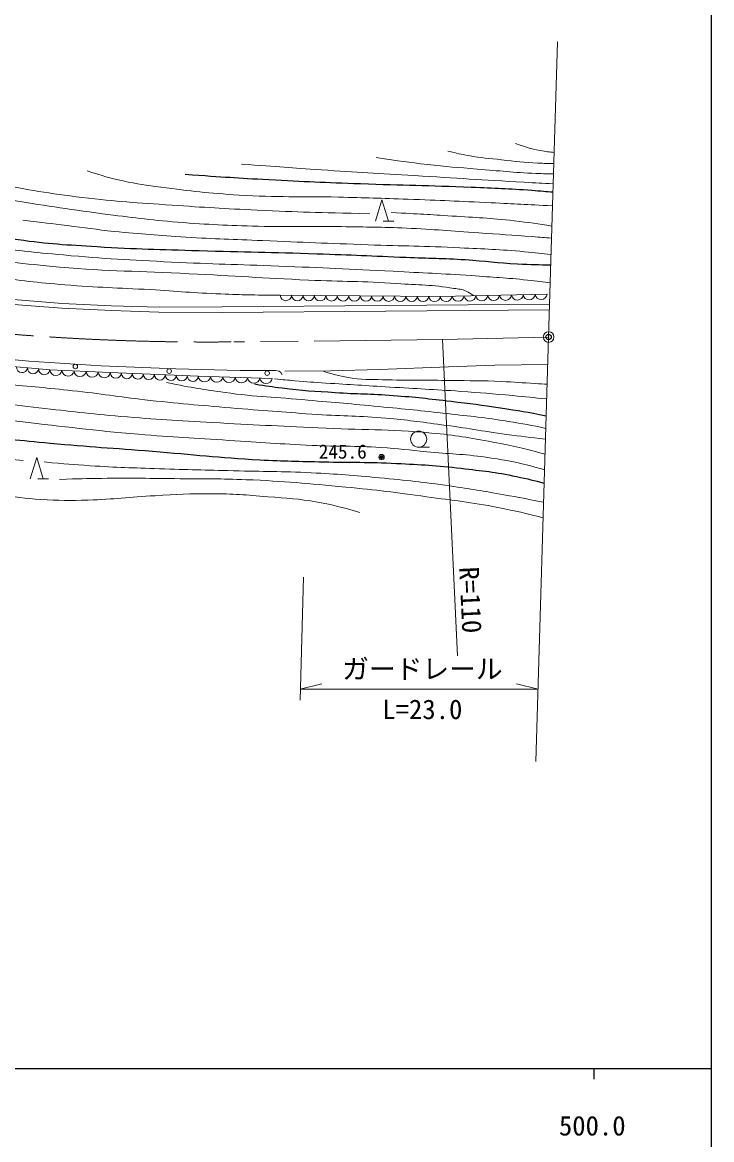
# Model space of a CAD drawing. Units: millimetres, scale not verified. Extents: x 40000 to 680000, y 20000 to 380000.
# Drawn here: x 514576 to 579000, y 198357 to 302862 of the extents above; entities that cross this region are included whole.
import ezdxf
from ezdxf.enums import TextEntityAlignment as Align

# ---------------------------------------------------------------- set-up
doc = ezdxf.new("R2010")
doc.units = ezdxf.units.MM
doc.header["$LTSCALE"] = 1000
doc.header["$PDMODE"] = 32
doc.header["$PDSIZE"] = 500
doc.linetypes.add('CHAIN', pattern=[18.5, 12, -1.5, 3.5, -1.5])
for name, color, linetype, lineweight in [('M-BGD', 7, 'Continuous', 13), ('M-BMK', 2, 'CHAIN', 13), ('M-BMK-SRVR', 3, 'Continuous', 13), ('M-STR-HTXT', 7, 'Continuous', 13), ('M-TTL-BAND', 7, 'Continuous', 25)]:
    doc.layers.add(name, color=color, linetype=linetype, lineweight=lineweight)
doc.layers.add('M-OTRS', color=6, linetype='Continuous')
doc.styles.add('ＭＳ ゴシック', font='')
doc.styles.get('ＭＳ ゴシック').set_extended_font_data('MS Gothic')

msp = doc.modelspace()

# ---------------------------------------------------------------- linework, layer by layer
at = {"layer": 'M-BGD'}
for p, q in [((547584, 284253), (548184, 286253)), ((548184, 286253), (548784, 284253)), ((549284, 284253), (548284, 284253)), ((512579, 277020), (518294, 276551)), ((538668, 277331), (553636, 277234)), ((553636, 277234), (563616, 277441)), ((512546, 276569), (518251, 276127)), ((518251, 276127), (522929, 275914)), ((518294, 276551), (522905, 276358)), ((522905, 276358), (527349, 276220)), ((522929, 275914), (527346, 275767)), ((527349, 276220), (533257, 276247)), ((533239, 275730), (563839, 275961)), ((533257, 276247), (563855, 276497)), ((527346, 275767), (533239, 275730)), ((553841, 273188), (555255, 243601)), ((510890, 270933), (517143, 270353)), ((511796, 271485), (515181, 271170)), ((515181, 271170), (521932, 270749)), ((521932, 270749), (528914, 270455)), ((554394, 270626), (558747, 270801)), ((558747, 270801), (563624, 270874)), ((517143, 270353), (522795, 270096)), ((522795, 270096), (531020, 269758)), ((528914, 270455), (534928, 270286)), ((531020, 269758), (537932, 269551)), ((534928, 270286), (538238, 270286)), ((538238, 270286), (538581, 270243)), ((538581, 270243), (538736, 270100)), ((538736, 270100), (538855, 269888)), ((539100, 270246), (543382, 270270)), ((543382, 270270), (547971, 270405)), ((547971, 270405), (554394, 270626)), ((551617, 263128), (552617, 263128)), ((515313, 260162), (515913, 262162)), ((515913, 262162), (516513, 260162)), ((517013, 260162), (516013, 260162))]:
    msp.add_line(p, q, dxfattribs=at)
for centre, radius in [((519523, 270672), 212), ((528297, 270239), 212), ((537450, 270047), 212), ((551617, 263878), 750), ((548148, 262196), 150), ((548148, 262196), 120), ((548148, 262196), 90), ((548148, 262196), 60), ((548148, 262196), 30), ((548148, 262196), 20)]:
    msp.add_circle(centre, radius, dxfattribs=at)
for centre, radius, start, end in [((539203, 277363), 536, 183.45837, 355.80189), ((540272, 277356), 536, 183.45837, 355.80189), ((541341, 277349), 536, 183.45837, 355.80189), ((542410, 277342), 536, 183.45837, 355.80189), ((543479, 277335), 536, 183.45837, 355.80189), ((544548, 277328), 536, 183.45837, 355.80189), ((545617, 277322), 536, 183.45837, 355.80189), ((546687, 277315), 536, 183.45837, 355.80189), ((547756, 277308), 536, 183.45837, 355.80189), ((548825, 277301), 536, 183.45837, 355.80189), ((549894, 277294), 536, 183.45837, 355.80189), ((550963, 277287), 536, 183.45837, 355.80189), ((552032, 277280), 536, 183.45837, 355.80189), ((553101, 277273), 536, 183.45837, 355.80189), ((554189, 277303), 558, 187.1127, 355.26438), ((555298, 277326), 558, 187.1127, 355.26438), ((556407, 277349), 558, 187.1127, 355.26438), ((557516, 277372), 558, 187.1127, 355.26438), ((558624, 277395), 558, 187.1127, 355.26438), ((559733, 277418), 558, 187.1127, 355.26438), ((560842, 277441), 558, 187.1127, 355.26438), ((561951, 277464), 558, 187.1127, 355.26438), ((563060, 277487), 558, 187.1127, 355.26438), ((514540, 270618), 524, 177.31435, 352.09155), ((515582, 270522), 524, 177.31435, 352.09155), ((516624, 270425), 524, 177.31435, 352.09155), ((517712, 270397), 570, 184.46444, 350.33591), ((518842, 270346), 570, 184.46444, 350.33591), ((519973, 270295), 570, 184.46444, 350.33591), ((521103, 270243), 570, 184.46444, 350.33591), ((522233, 270192), 570, 184.46444, 350.33591), ((523310, 270090), 515, 179.27891, 356.00836), ((524338, 270048), 515, 179.27891, 356.00836), ((525366, 270005), 515, 179.27891, 356.00836), ((526394, 269963), 515, 179.27891, 356.00836), ((527422, 269921), 515, 179.27891, 356.00836), ((528450, 269878), 515, 179.27891, 356.00836), ((529479, 269836), 515, 179.27891, 356.00836), ((530507, 269794), 515, 179.27891, 356.00836), ((531599, 269823), 582, 186.39572, 350.17706), ((532751, 269788), 582, 186.39572, 350.17706), ((533903, 269754), 582, 186.39572, 350.17706), ((535055, 269719), 582, 186.39572, 350.17706), ((536207, 269685), 582, 186.39572, 350.17706), ((537359, 269651), 582, 186.39572, 350.17706)]:
    msp.add_arc(centre, radius, start, end, dxfattribs=at)
for points, knots in [([(463402, 292034), (464199, 291878), (464483, 291861), (465182, 291827), (466567, 291760), (467336, 292048), (468702, 292282), (470760, 292635), (471878, 293006), (473920, 293442), (475464, 293771), (476319, 294019), (477882, 294243), (479475, 294471), (480387, 294422), (481995, 294491), (483181, 294542), (483848, 294625), (485032, 294546), (487135, 294406), (488310, 294179), (490360, 293690), (492718, 293128), (494001, 292672), (496324, 291979), (499471, 291040), (501179, 290322), (504357, 289494), (507350, 288715), (509049, 288361), (512087, 287782), (515231, 287184), (517000, 286875), (520176, 286485), (523431, 286085), (525270, 286000), (528541, 285767), (531655, 285546), (533402, 285448), (536520, 285298), (540626, 285100), (541953, 285082), (547038, 284966)], [0, 0, 0, 0, 1, 1, 1, 2, 2, 2, 3, 3, 3, 4, 4, 4, 5, 5, 5, 6, 6, 6, 7, 7, 7, 8, 8, 8, 9, 9, 9, 10, 10, 10, 11, 11, 11, 12, 12, 12, 13, 13, 13, 14, 14, 14, 14]), ([(564041, 282671), (563338, 282733), (562998, 282760), (562249, 282820), (560288, 282977), (559187, 283028), (557225, 283161), (554589, 283338), (553116, 283505), (550477, 283614), (548106, 283712), (546776, 283720), (544403, 283752), (541367, 283792), (539665, 283707), (536630, 283789), (533694, 283867), (532049, 283941), (529121, 284175), (526361, 284396), (524823, 284612), (522077, 284966), (518566, 285420), (516606, 285732), (513113, 286310), (510487, 286745), (509015, 286993), (506414, 287562), (503066, 288293), (501246, 288930), (497939, 289825), (495737, 290422), (494526, 290842), (492307, 291371), (490640, 291769), (489695, 291955), (488000, 292200), (486380, 292434), (485468, 292616), (483831, 292614), (481439, 292610), (480097, 292430), (477730, 292089), (475852, 291819), (474822, 291538), (472954, 291206), (470608, 290789), (469293, 290556), (466936, 290212), (465828, 290050), (465210, 289912), (464092, 289853), (463166, 289804), (462641, 289743), (461718, 289825), (461031, 289887), (460648, 289964), (459978, 290129), (459376, 290278), (459162, 290350), (458460, 290598)], [0, 0, 0, 0, 1, 1, 1, 2, 2, 2, 3, 3, 3, 4, 4, 4, 5, 5, 5, 6, 6, 6, 7, 7, 7, 8, 8, 8, 9, 9, 9, 10, 10, 10, 11, 11, 11, 12, 12, 12, 13, 13, 13, 14, 14, 14, 15, 15, 15, 16, 16, 16, 17, 17, 17, 18, 18, 18, 19, 19, 19, 20, 20, 20, 20]), ([(554330, 290816), (555258, 290589), (555525, 290535), (556299, 290393), (557489, 290174), (558170, 290138), (559373, 290006), (560693, 289861), (561432, 289742), (562759, 289693), (563388, 289670), (563766, 289662), (564251, 289667)], [0, 0, 0, 0, 1, 1, 1, 2, 2, 2, 3, 3, 3, 4, 4, 4, 4]), ([(560661, 291534), (561703, 291167), (562042, 291043), (562962, 290871), (563509, 290769), (563844, 290725), (564281, 290695)], [0, 0, 0, 0, 1, 1, 1, 2, 2, 2, 2]), ([(564193, 287755), (563145, 287812), (562611, 287842), (561463, 287907), (557467, 288131), (555230, 288284), (551235, 288528), (547822, 288736), (545909, 288836), (542497, 289066), (539584, 289263), (538664, 289331), (535043, 289605)], [0, 0, 0, 0, 1, 1, 1, 2, 2, 2, 3, 3, 3, 4, 4, 4, 4]), ([(547632, 290226), (549935, 289873), (550554, 289777), (552436, 289563), (554245, 289358), (555263, 289289), (557078, 289141), (559226, 288966), (560428, 288823), (562581, 288735), (563257, 288707), (563738, 288690), (564221, 288678)], [0, 0, 0, 0, 1, 1, 1, 2, 2, 2, 3, 3, 3, 4, 4, 4, 4]), ([(564131, 285699), (561589, 285834), (560713, 285878), (558385, 285988), (555355, 286131), (553658, 286213), (550627, 286319), (548083, 286409), (546657, 286450), (544112, 286513), (540489, 286602), (538452, 286473), (534836, 286706), (531969, 286890), (530366, 287066), (527520, 287451), (526134, 287639), (525352, 287728), (523986, 288031), (522653, 288327), (522189, 288472), (520618, 288970)], [0, 0, 0, 0, 1, 1, 1, 2, 2, 2, 3, 3, 3, 4, 4, 4, 5, 5, 5, 6, 6, 6, 7, 7, 7, 7]), ([(451628, 288129), (452081, 287488), (452290, 287244), (452829, 286795), (453562, 286184), (454124, 286044), (455016, 285705), (456120, 285285), (456803, 285219), (457977, 285092), (459939, 284881), (461060, 285000), (463029, 285120), (465058, 285242), (466171, 285547), (468185, 285824), (470288, 286113), (471457, 286349), (473568, 286569), (475762, 286798), (476996, 286897), (479200, 286983), (481673, 287079), (483068, 287208), (485536, 287025), (488160, 286829), (489621, 286573), (492203, 286072), (495234, 285484), (496859, 284834), (499865, 284126), (502073, 283605), (503311, 283317), (505538, 282883), (507712, 282460), (508936, 282248), (511128, 281931), (513964, 281521), (515563, 281363), (518417, 281103), (522355, 280743), (524571, 280636), (528521, 280440), (532433, 280246), (534629, 280228), (538542, 280067), (542717, 279896), (545055, 279792), (549228, 279578), (552089, 279432), (553692, 279367), (556550, 279169), (558602, 279026), (559755, 278970), (561801, 278752), (562686, 278657), (563278, 278589), (563915, 278507)], [0, 0, 0, 0, 1, 1, 1, 2, 2, 2, 3, 3, 3, 4, 4, 4, 5, 5, 5, 6, 6, 6, 7, 7, 7, 8, 8, 8, 9, 9, 9, 10, 10, 10, 11, 11, 11, 12, 12, 12, 13, 13, 13, 14, 14, 14, 15, 15, 15, 16, 16, 16, 17, 17, 17, 18, 18, 18, 19, 19, 19, 19]), ([(556730, 277298), (556453, 277519), (556335, 277595), (556051, 277728), (555640, 277921), (555364, 277904), (554917, 277979), (552848, 278327), (551658, 278289), (549565, 278436), (546346, 278663), (544533, 278601), (541310, 278754), (536955, 278960), (534518, 279125), (530164, 279354), (525433, 279603), (522770, 279555), (518051, 279975), (514568, 280286), (512618, 280522), (509168, 281094), (506164, 281591), (504512, 282041), (501528, 282646), (497937, 283375), (495959, 283975), (492335, 284510), (489777, 284888), (488335, 285124), (485750, 285193), (482765, 285273), (481090, 285086), (478110, 284883), (474764, 284654), (472903, 284365), (469559, 284117), (467909, 283994), (467381, 283953), (465335, 283827)], [0, 0, 0, 0, 1, 1, 1, 2, 2, 2, 3, 3, 3, 4, 4, 4, 5, 5, 5, 6, 6, 6, 7, 7, 7, 8, 8, 8, 9, 9, 9, 10, 10, 10, 11, 11, 11, 12, 12, 12, 13, 13, 13, 13]), ([(514632, 284367), (516645, 284114), (517150, 284050), (518764, 283850), (520478, 283637), (521435, 283486), (523154, 283312), (525770, 283045), (527241, 282954), (529865, 282780), (532661, 282595), (534232, 282569), (537031, 282449), (540883, 282284), (543041, 282197), (546893, 282058), (550239, 281936), (552115, 281942), (555459, 281776), (557820, 281659), (559147, 281629), (561500, 281407), (562554, 281307), (563099, 281254), (563995, 281146)], [0, 0, 0, 0, 1, 1, 1, 2, 2, 2, 3, 3, 3, 4, 4, 4, 5, 5, 5, 6, 6, 6, 7, 7, 7, 8, 8, 8, 8]), ([(549054, 285077), (551811, 284932), (552521, 284895), (554741, 284746), (557007, 284594), (558283, 284569), (560538, 284304), (562015, 284131), (562707, 284035), (564075, 283809)], [0, 0, 0, 0, 1, 1, 1, 2, 2, 2, 3, 3, 3, 3]), ([(450114, 282565), (450850, 282263), (451078, 282181), (451713, 281987), (452589, 281719), (453099, 281628), (454005, 281490), (455681, 281235), (456644, 281228), (458339, 281269), (461093, 281336), (462621, 281646), (465351, 282011), (467126, 282249), (468107, 282470), (469882, 282709), (471810, 282969), (472897, 283060), (474833, 283252), (476693, 283437), (477735, 283546), (479600, 283685), (480856, 283778), (481561, 283836), (482821, 283869), (484236, 283905), (485033, 283932), (486446, 283850), (488639, 283724), (489861, 283543), (492032, 283215), (493781, 282952), (494735, 282659), (496468, 282309), (498489, 281901), (499630, 281715), (501644, 281274), (503304, 280910), (504209, 280601), (505868, 280238), (508191, 279731), (509497, 279459), (511845, 279084), (514448, 278668), (515923, 278538), (518549, 278315), (521665, 278050), (523420, 278043), (526542, 277860), (529114, 277708), (530551, 277560), (533126, 277459), (535290, 277374), (535997, 277361), (538668, 277331)], [0, 0, 0, 0, 1, 1, 1, 2, 2, 2, 3, 3, 3, 4, 4, 4, 5, 5, 5, 6, 6, 6, 7, 7, 7, 8, 8, 8, 9, 9, 9, 10, 10, 10, 11, 11, 11, 12, 12, 12, 13, 13, 13, 14, 14, 14, 15, 15, 15, 16, 16, 16, 17, 17, 17, 18, 18, 18, 18]), ([(563476, 263867), (561864, 264058), (561298, 264131), (559819, 264328), (557448, 264644), (556134, 264917), (553762, 265227), (551732, 265492), (550597, 265666), (548557, 265842), (546062, 266057), (544653, 266025), (542154, 266189), (539207, 266383), (537558, 266510), (534615, 266757), (531446, 267023), (529669, 267162), (526508, 267506), (523853, 267795), (522379, 268065), (519726, 268358), (517215, 268635), (515807, 268772), (513290, 268989), (508904, 269367), (506439, 269484), (502053, 269857), (499079, 270111), (497420, 270329), (494446, 270584), (491595, 270828), (490001, 271148), (487140, 271118), (484264, 271088), (482634, 270977), (479808, 270441), (476958, 269900), (475381, 269429), (472661, 268421), (470265, 267534), (469035, 266763), (466757, 265606), (464916, 264670), (463940, 264042), (462125, 263058), (460772, 262326), (460097, 261731), (458655, 261197), (457806, 260883), (457321, 260602), (456415, 260598), (455787, 260595), (455417, 260669), (454838, 260913), (454214, 261177), (453902, 261449), (453450, 261954), (452979, 262481), (452968, 262947), (452616, 263560), (452410, 263918), (452314, 264135), (452055, 264457), (451755, 264829), (451587, 264948), (451150, 265282)], [0, 0, 0, 0, 1, 1, 1, 2, 2, 2, 3, 3, 3, 4, 4, 4, 5, 5, 5, 6, 6, 6, 7, 7, 7, 8, 8, 8, 9, 9, 9, 10, 10, 10, 11, 11, 11, 12, 12, 12, 13, 13, 13, 14, 14, 14, 15, 15, 15, 16, 16, 16, 17, 17, 17, 18, 18, 18, 19, 19, 19, 20, 20, 20, 21, 21, 21, 22, 22, 22, 22]), ([(542749, 270218), (543950, 269856), (544348, 269752), (545399, 269587), (546678, 269387), (547416, 269467), (548711, 269430), (551014, 269363), (552306, 269401), (554610, 269366), (556471, 269338), (557514, 269353), (559373, 269272), (560594, 269218), (561276, 269155), (562496, 269083), (562979, 269054), (563270, 269037), (563630, 269015)], [0, 0, 0, 0, 1, 1, 1, 2, 2, 2, 3, 3, 3, 4, 4, 4, 5, 5, 5, 6, 6, 6, 6]), ([(438047, 262336), (439319, 262528), (439715, 262560), (440791, 262620), (442540, 262717), (443545, 262732), (445271, 262431), (446572, 262204), (447358, 262073), (448488, 261390), (449302, 260897), (449628, 260437), (450318, 259781), (450917, 259211), (451084, 258682), (451800, 258267), (452628, 257787), (453247, 257871), (454198, 257762), (455679, 257593), (456529, 257634), (458015, 257762), (459732, 257911), (460726, 257962), (462368, 258488), (463219, 258760), (463725, 258912), (464450, 259434), (465319, 260060), (465633, 260615), (466406, 261358), (467285, 262204), (467708, 262762), (468677, 263503), (469791, 264356), (470548, 264641), (471768, 265333), (472600, 265805), (473045, 266119), (473929, 266484), (475389, 267087), (476271, 267262), (477809, 267620), (479729, 268067), (480802, 268374), (482762, 268598), (485580, 268920), (487180, 268941), (490017, 268913), (492878, 268886), (494479, 268767), (497335, 268598), (501675, 268341), (504104, 268140), (508431, 267722), (511445, 267432), (513119, 267146), (516128, 266808), (519120, 266471), (520794, 266262), (523793, 266003), (527140, 265714), (529021, 265634), (532374, 265435), (536216, 265208), (538371, 265115), (542216, 264931), (546361, 264732), (548698, 264840), (552830, 264450), (555075, 264238), (556324, 264016), (558540, 263598), (560569, 263215), (561457, 263000), (563434, 262485)], [0, 0, 0, 0, 1, 1, 1, 2, 2, 2, 3, 3, 3, 4, 4, 4, 5, 5, 5, 6, 6, 6, 7, 7, 7, 8, 8, 8, 9, 9, 9, 10, 10, 10, 11, 11, 11, 12, 12, 12, 13, 13, 13, 14, 14, 14, 15, 15, 15, 16, 16, 16, 17, 17, 17, 18, 18, 18, 19, 19, 19, 20, 20, 20, 21, 21, 21, 22, 22, 22, 23, 23, 23, 24, 24, 24, 25, 25, 25, 25]), ([(528059, 269161), (530649, 268658), (531380, 268538), (533524, 268238), (536532, 267817), (538243, 267804), (541268, 267528), (543856, 267293), (545307, 267181), (547893, 266929), (550395, 266685), (551798, 266557), (554296, 266267), (556520, 266008), (557773, 265908), (559981, 265542), (561442, 265300), (562089, 265181), (563506, 264883)], [0, 0, 0, 0, 1, 1, 1, 2, 2, 2, 3, 3, 3, 4, 4, 4, 5, 5, 5, 6, 6, 6, 6]), ([(563589, 267634), (562281, 267773), (561724, 267828), (560409, 267950), (558505, 268126), (557437, 268213), (555530, 268349), (552953, 268533), (551506, 268589), (548927, 268749), (546594, 268894), (545286, 268968), (542954, 269127), (541812, 269205), (541171, 269234), (540031, 269338), (539291, 269404), (539052, 269427), (538138, 269527)], [0, 0, 0, 0, 1, 1, 1, 2, 2, 2, 3, 3, 3, 4, 4, 4, 5, 5, 5, 6, 6, 6, 6]), ([(563390, 261006), (562835, 261173), (562488, 261263), (561828, 261431), (560309, 261818), (559438, 261964), (557885, 262188), (555742, 262498), (554521, 262492), (552365, 262693), (550689, 262849), (549755, 262999), (548075, 263103), (545577, 263258), (544171, 263174), (541671, 263292), (538626, 263436), (536922, 263569), (533880, 263765), (530577, 263978), (528723, 264051), (525426, 264333), (521092, 264704), (518677, 265041), (514354, 265516), (511247, 265857), (509511, 266079), (506404, 266415), (503707, 266707), (502205, 266980), (499496, 267125), (496239, 267299), (494404, 267431), (491147, 267260), (488746, 267135), (487395, 266992), (485036, 266529), (482997, 266129), (481888, 265713), (479952, 264959), (478464, 264379), (477653, 263967), (476311, 263103), (475409, 262523), (475082, 262292), (474087, 261494)], [0, 0, 0, 0, 1, 1, 1, 2, 2, 2, 3, 3, 3, 4, 4, 4, 5, 5, 5, 6, 6, 6, 7, 7, 7, 8, 8, 8, 9, 9, 9, 10, 10, 10, 11, 11, 11, 12, 12, 12, 13, 13, 13, 14, 14, 14, 15, 15, 15, 15]), ([(514637, 261868), (512722, 262100), (512211, 262165), (510663, 262404), (508931, 262672), (507983, 262963), (506246, 263193), (502899, 263637), (501019, 263994), (497642, 264029), (495827, 264047), (494811, 263905), (493005, 263713), (491803, 263586), (491112, 263559), (489946, 263240), (488583, 262868), (488069, 262564), (486633, 261789)], [0, 0, 0, 0, 1, 1, 1, 2, 2, 2, 3, 3, 3, 4, 4, 4, 5, 5, 5, 6, 6, 6, 6]), ([(563299, 257978), (561689, 258300), (561099, 258412), (559588, 258682), (557622, 259033), (556519, 259226), (554541, 259502), (551974, 259860), (550530, 260022), (547948, 260259), (545463, 260488), (544069, 260609), (541576, 260732), (538745, 260872), (537155, 260846), (534321, 260922), (531610, 260994), (530091, 261012), (527381, 261111), (524855, 261204), (523437, 261223), (520915, 261395), (519237, 261509), (518690, 261550), (516625, 261742)], [0, 0, 0, 0, 1, 1, 1, 2, 2, 2, 3, 3, 3, 4, 4, 4, 5, 5, 5, 6, 6, 6, 7, 7, 7, 8, 8, 8, 8]), ([(546127, 257010), (544288, 257546), (543724, 257698), (542152, 257988), (540360, 258318), (539331, 258343), (537515, 258493), (535461, 258662), (534308, 258767), (532247, 258777), (530188, 258786), (529035, 258695), (526979, 258587), (524538, 258460), (523177, 258259), (520733, 258177), (518997, 258119), (518019, 258131), (516285, 258240), (513439, 258420), (511873, 258832), (509062, 259313), (507585, 259565), (506786, 259866), (505302, 260070), (503800, 260276), (502958, 260470), (501442, 260472), (500561, 260473), (500235, 260467), (499189, 260369)], [0, 0, 0, 0, 1, 1, 1, 2, 2, 2, 3, 3, 3, 4, 4, 4, 5, 5, 5, 6, 6, 6, 7, 7, 7, 8, 8, 8, 9, 9, 9, 10, 10, 10, 10]), ([(518052, 260117), (519957, 260180), (520455, 260188), (521995, 260212), (524853, 260257), (526455, 260204), (529313, 260180), (531729, 260160), (533083, 260186), (535496, 260086), (539138, 259935), (541173, 259737), (544802, 259392), (547754, 259111), (549403, 258896), (552341, 258493), (554958, 258134), (556438, 258000), (559029, 257483), (560779, 257134), (561555, 256960), (563255, 256523)], [0, 0, 0, 0, 1, 1, 1, 2, 2, 2, 3, 3, 3, 4, 4, 4, 5, 5, 5, 6, 6, 6, 7, 7, 7, 7])]:
    msp.add_open_spline(points, degree=3, knots=knots, dxfattribs=at)
at = {"layer": 'M-BGD', "lineweight": 25}
for points, knots in [([(563965, 280145), (562832, 280161), (562166, 280183), (560857, 280250), (558951, 280347), (557891, 280516), (555987, 280634), (553824, 280769), (552608, 280768), (550443, 280855), (547187, 280986), (545365, 281082), (542108, 281193), (537807, 281339), (535395, 281342), (531093, 281483), (527372, 281604), (525284, 281621), (521569, 281855), (518683, 282038), (517058, 282104), (514197, 282518), (510216, 283094), (508066, 283860), (504134, 284713), (500836, 285428), (498991, 285845), (495687, 286535), (493426, 287007), (492160, 287277), (489889, 287694), (488066, 288029), (487057, 288335), (485210, 288481), (482291, 288711), (480639, 288663), (477714, 288523), (474970, 288390), (473441, 288169), (470716, 287819), (468880, 287583), (467865, 287356), (466036, 287073), (464323, 286808), (463378, 286498), (461647, 286411), (460112, 286333), (459230, 286247), (457713, 286493), (456798, 286642), (456237, 286692), (455435, 287156), (454701, 287580), (454420, 287894), (453820, 288605)], [0, 0, 0, 0, 1, 1, 1, 2, 2, 2, 3, 3, 3, 4, 4, 4, 5, 5, 5, 6, 6, 6, 7, 7, 7, 8, 8, 8, 9, 9, 9, 10, 10, 10, 11, 11, 11, 12, 12, 12, 13, 13, 13, 14, 14, 14, 15, 15, 15, 16, 16, 16, 17, 17, 17, 18, 18, 18, 18]), ([(529784, 288652), (533574, 288387), (534552, 288321), (537610, 288155), (540957, 287974), (542833, 287906), (546183, 287782), (550226, 287633), (552493, 287617), (556535, 287451), (558752, 287360), (559996, 287332), (562209, 287161), (562999, 287100), (563600, 287050), (564170, 286996)], [0, 0, 0, 0, 1, 1, 1, 2, 2, 2, 3, 3, 3, 4, 4, 4, 5, 5, 5, 5]), ([(536288, 269043), (537511, 268838), (537849, 268795), (538853, 268665), (540783, 268415), (541876, 268381), (543816, 268244), (545933, 268095), (547126, 268132), (549242, 267971), (551358, 267809), (552539, 267669), (554647, 267424), (556449, 267214), (557458, 267086), (559252, 266814), (561015, 266546), (561742, 266414), (563542, 266073)], [0, 0, 0, 0, 1, 1, 1, 2, 2, 2, 3, 3, 3, 4, 4, 4, 5, 5, 5, 6, 6, 6, 6]), ([(480942, 261457), (482225, 262206), (482623, 262420), (483749, 262940), (485169, 263595), (485986, 263949), (487503, 264328), (489042, 264712), (489932, 264826), (491509, 264990), (493528, 265201), (494668, 265266), (496698, 265274), (499473, 265285), (501028, 265164), (503796, 264959), (506164, 264783), (507476, 264523), (509837, 264265), (512699, 263952), (514303, 263772), (517171, 263508), (520900, 263164), (522996, 263048), (526729, 262751), (530647, 262439), (532835, 262160), (536760, 261946), (539086, 261820), (540393, 261816), (542722, 261757), (545383, 261690), (546877, 261745), (549536, 261615), (551903, 261499), (553231, 261425), (555585, 261150), (557611, 260913), (558755, 260809), (560750, 260385), (561847, 260152), (562412, 260020), (563352, 259760)], [0, 0, 0, 0, 1, 1, 1, 2, 2, 2, 3, 3, 3, 4, 4, 4, 5, 5, 5, 6, 6, 6, 7, 7, 7, 8, 8, 8, 9, 9, 9, 10, 10, 10, 11, 11, 11, 12, 12, 12, 13, 13, 13, 14, 14, 14, 14])]:
    msp.add_open_spline(points, degree=3, knots=knots, dxfattribs=at)
at = {"layer": 'M-BGD'}
msp.add_point((548148, 262196), dxfattribs=at)
at = {"layer": 'M-BMK'}
for q in [(534339, 272976), (563763, 273430)]:
    msp.add_line((553841, 273188), q, dxfattribs=at)
msp.add_arc((531849, 501812), 228850, 261.67277, 270.62335, dxfattribs=at)
at = {"layer": 'M-BMK-SRVR'}
for p, q in [((564592, 301046), (563763, 273430)), ((563763, 273430), (562570, 233712))]:
    msp.add_line(p, q, dxfattribs=at)
msp.add_circle((563763, 273430), 500, dxfattribs=at)
msp.add_point((563763, 273430), dxfattribs=at)
at = {"layer": 'M-OTRS'}
msp.add_point((563763, 273430), dxfattribs=at)
at = {"layer": 'M-STR-HTXT'}
for p, q in [((540843, 250963), (540527, 239469)), ((540555, 240482), (542555, 240982)), ((540555, 240482), (562774, 240482)), ((562774, 240482), (560774, 240982))]:
    msp.add_line(p, q, dxfattribs=at)
at = {"layer": 'M-TTL-BAND'}
for p, q in [((579000, 20000), (579000, 370000)), ((40000, 205000), (579000, 205000)), ((568000, 205000), (568000, 204000))]:
    msp.add_line(p, q, dxfattribs=at)

# ---------------------------------------------------------------- texts
at = {"layer": 'M-BGD', "style": 'ＭＳ ゴシック'}
msp.add_text('245.6', height=1320, dxfattribs=at).set_placement((542276, 261659), align=Align.BOTTOM_LEFT)
msp.add_text('R=110', height=1833, rotation=272.737, dxfattribs=at).set_placement((554860, 251879), align=Align.BOTTOM_LEFT)
at = {"layer": 'M-STR-HTXT', "style": 'ＭＳ ゴシック'}
for s, p in [('ガードレール', (551962, 240922)), ('L=23.0', (551962, 237142))]:
    msp.add_text(s, height=1833, dxfattribs=at).set_placement(p, align=Align.BOTTOM_CENTER)
at = {"layer": 'M-TTL-BAND', "style": 'ＭＳ ゴシック'}
msp.add_text('500.0', height=1833, dxfattribs=at).set_placement((567844, 198195), align=Align.BOTTOM_CENTER)

doc.saveas('drawing.dxf')
